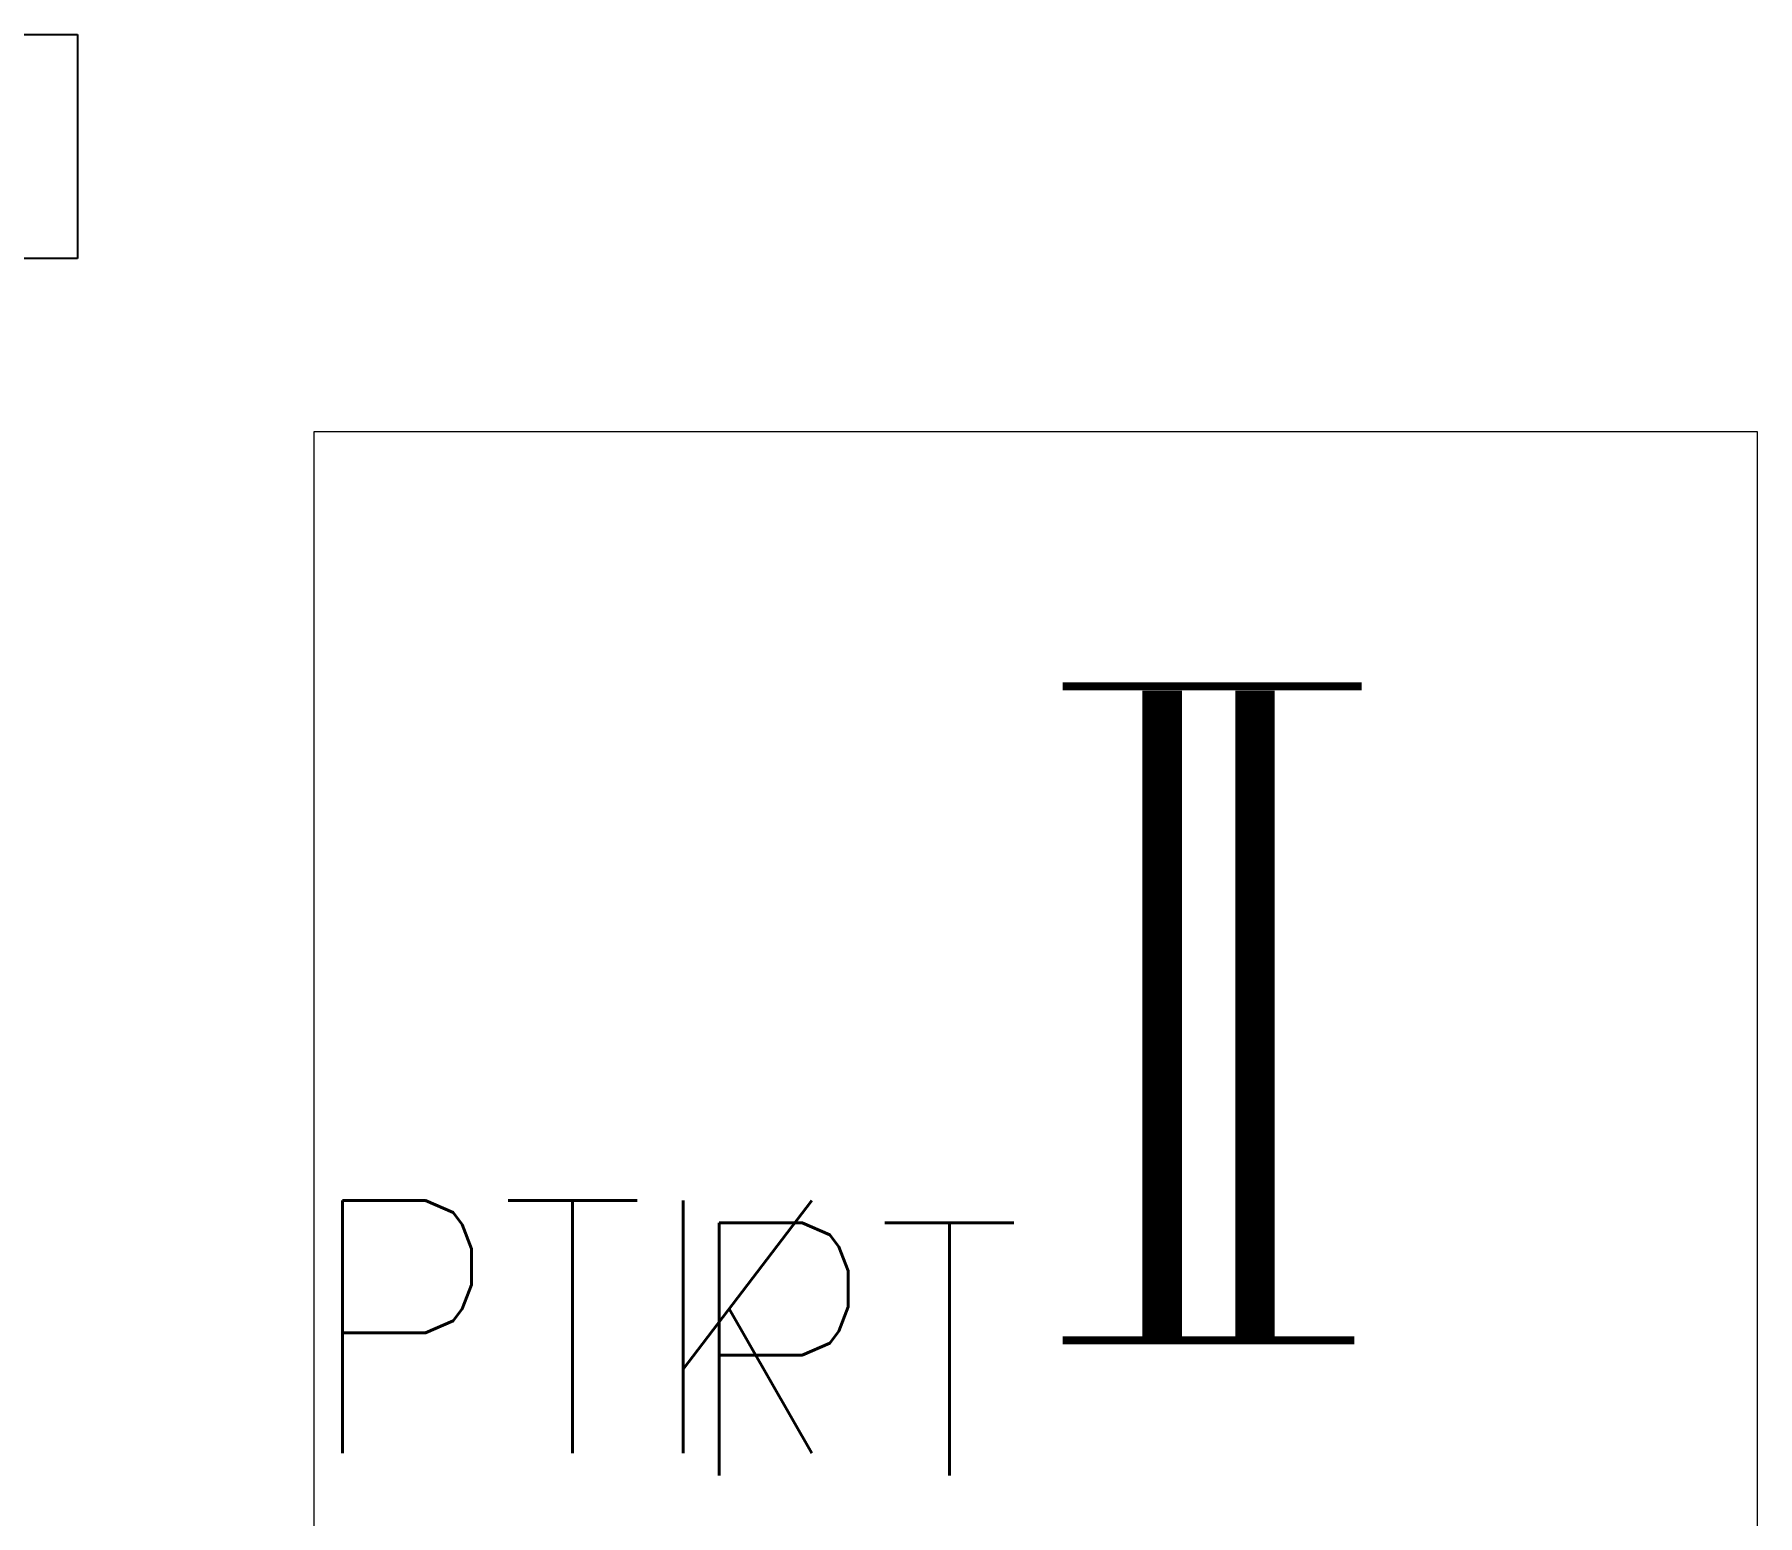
# Model space of a CAD drawing. Header units: inches. Extents: x 16928 to 514628, y -1471 to 241387.
# Drawn here: x 180475 to 182862, y 37707 to 39759 of the extents above; entities that cross this region are included whole.
import ezdxf

# ---------------------------------------------------------------- set-up
doc = ezdxf.new("R2010")
doc.units = ezdxf.units.IN
doc.header["$MEASUREMENT"] = 0
doc.layers.add('1', color=8, linetype='Continuous', lineweight=9)
doc.layers.add('t3', color=8, linetype='Continuous', lineweight=25)
doc.layers.add('FITTING', color=8, linetype='Continuous')
doc.layers.add('LAMPU', color=7, linetype='Continuous')
doc.styles.add('LAILA', font='romans.shx', dxfattribs={"width": 0.85})
doc.styles.add('SANSSERIF', font='SAS_____.pfb', dxfattribs={"width": 0.7, "height": 700})

# ---------------------------------------------------------------- blocks, each defined once
blk = doc.blocks.new('emergency light R')
at = {"layer": 'LAMPU', "color": 6, "linetype": 'Continuous'}
for p, q in [((0, 4.9), (0, 247.7)), ((0, 247.7), (459.3, 247.7)), ((459.3, 247.7), (459.3, 4.9)), ((459.3, 4.9), (0, 4.9))]:
    blk.add_line(p, q, dxfattribs=at)
at = {"layer": 'LAMPU', "color": 6, "linetype": 'Continuous', "style": 'SANSSERIF'}
blk.add_text('EL', height=153.77, dxfattribs=at).set_placement((97, 50))

msp = doc.modelspace()

# ---------------------------------------------------------------- linework, layer by layer
at = {"layer": '1'}
msp.add_lwpolyline([(182862.4, 36708.6), (182862.4, 39208.6), (180862.4, 39208.6), (180862.4, 36708.6)], close=True, dxfattribs=at)
at = {"layer": 'FITTING', "color": 3}
for points, const_width in [([(182037.5, 37949.7), (182037.5, 38849.7)], 54.6), ([(182037.5, 37949.7), (182037.5, 38849.7)], 54.6), ([(182037.5, 37949.7), (182037.5, 38849.7)], 54.6), ([(182037.5, 37949.7), (182037.5, 38849.7)], 54.6), ([(182166.3, 37949.7), (182166.3, 38849.7)], 54.6), ([(182166.3, 37949.7), (182166.3, 38849.7)], 54.6), ([(182166.3, 37949.7), (182166.3, 38849.7)], 54.6), ([(182166.3, 37949.7), (182166.3, 38849.7)], 54.6), ([(181899.9, 38855.7), (182184.9, 38855.7)], 10.9), ([(181899.9, 38855.7), (182184.9, 38855.7)], 10.9), ([(181899.9, 38855.7), (182184.9, 38855.7)], 10.9), ([(181899.9, 38855.7), (182184.9, 38855.7)], 10.9), ([(182038.6, 38855.7), (182313.8, 38855.7)], 10.9), ([(182038.6, 38855.7), (182313.8, 38855.7)], 10.9), ([(182038.6, 38855.7), (182313.8, 38855.7)], 10.9), ([(182038.6, 38855.7), (182313.8, 38855.7)], 10.9), ([(181899.9, 37949.7), (182175.1, 37949.7)], 10.9), ([(181899.9, 37949.7), (182175.1, 37949.7)], 10.9), ([(181899.9, 37949.7), (182175.1, 37949.7)], 10.9), ([(181899.9, 37949.7), (182175.1, 37949.7)], 10.9), ([(182028.7, 37949.7), (182303.9, 37949.7)], 10.9), ([(182028.7, 37949.7), (182303.9, 37949.7)], 10.9), ([(182028.7, 37949.7), (182303.9, 37949.7)], 10.9), ([(182028.7, 37949.7), (182303.9, 37949.7)], 10.9)]:
    msp.add_lwpolyline(points, dxfattribs=dict(at, const_width=const_width))

# ---------------------------------------------------------------- block references
at = {"layer": 'LAMPU', "color": 8, "xscale": 1.27951153594687, "yscale": 1.27951153594687, "zscale": 1.27951153594687}
msp.add_blockref('emergency light R', (179947, 39442), dxfattribs=at)

# ---------------------------------------------------------------- texts
at = {"layer": 't3', "style": 'LAILA', "width": 0.85}
for s, p in [(' PTK', (180647.1, 37793.4)), (' PT', (181169, 37762.7))]:
    msp.add_text(s, height=350, dxfattribs=at).set_placement(p)

doc.saveas('drawing.dxf')
